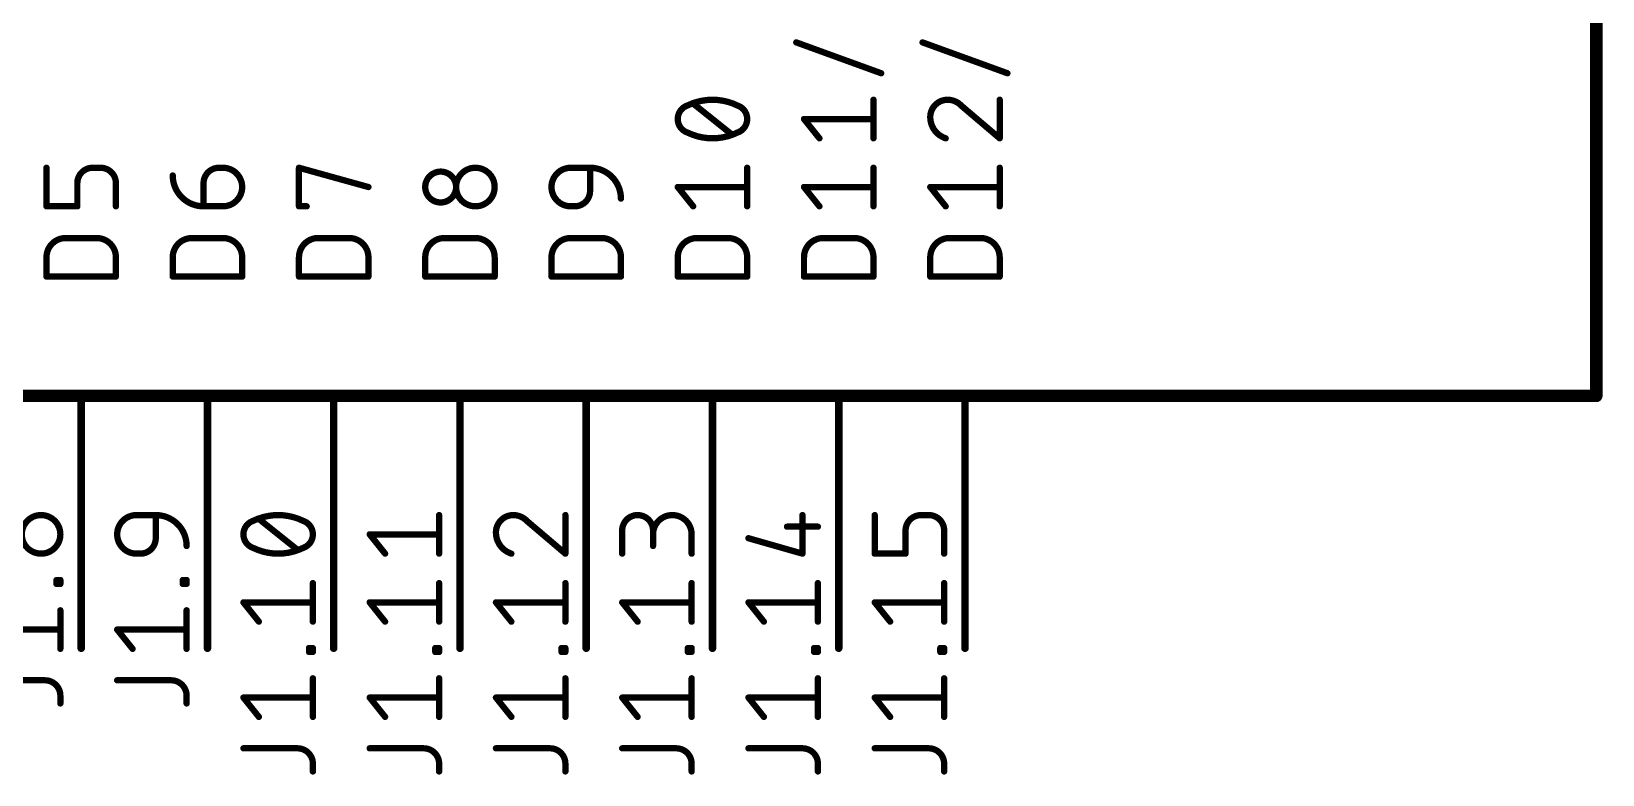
# Model space of a CAD drawing. Extents: x -165 to 95, y -26 to 154.
# Drawn here: x -117.84 to -86.23, y 40.64 to 55.6 of the extents above; entities that cross this region are included whole.
import ezdxf

# ---------------------------------------------------------------- set-up
doc = ezdxf.new("R2010")
doc.units = 0
doc.layers.add('94', color=14, linetype='CONTINUOUS')
doc.layers.add('95', color=250, linetype='CONTINUOUS')

msp = doc.modelspace()

# ---------------------------------------------------------------- linework, layer by layer
at = {"layer": '94'}
for points, const_width in [([(-86.36, 55.88), (-86.36, 48.26)], 0.254), ([(-86.36, 48.26), (-144.78, 48.26)], 0.254), ([(-116.84, 43.18), (-116.84, 48.26)], 0.1524), ([(-114.3, 43.18), (-114.3, 48.26)], 0.1524), ([(-111.76, 43.18), (-111.76, 48.26)], 0.1524), ([(-109.22, 43.18), (-109.22, 48.26)], 0.1524), ([(-106.68, 43.18), (-106.68, 48.26)], 0.1524), ([(-104.14, 43.18), (-104.14, 48.26)], 0.1524), ([(-101.6, 43.18), (-101.6, 48.26)], 0.1524), ([(-99.06, 43.18), (-99.06, 48.26)], 0.1524)]:
    msp.add_lwpolyline(points, dxfattribs=dict(at, const_width=const_width))
for points, const_width in [([(-86.36, 48.1965, 1), (-86.36, 48.3235)], 0.127), ([(-116.8019, 48.26, 1), (-116.8781, 48.26)], 0.0762), ([(-114.2619, 48.26, 1), (-114.3381, 48.26)], 0.0762), ([(-111.7219, 48.26, 1), (-111.7981, 48.26)], 0.0762), ([(-109.1819, 48.26, 1), (-109.2581, 48.26)], 0.0762), ([(-106.6419, 48.26, 1), (-106.7181, 48.26)], 0.0762), ([(-104.1019, 48.26, 1), (-104.1781, 48.26)], 0.0762), ([(-101.5619, 48.26, 1), (-101.6381, 48.26)], 0.0762), ([(-99.0219, 48.26, 1), (-99.0981, 48.26)], 0.0762), ([(-86.4235, 48.26, 1), (-86.2965, 48.26)], 0.127), ([(-116.8781, 43.18, 1), (-116.8019, 43.18)], 0.0762), ([(-114.3381, 43.18, 1), (-114.2619, 43.18)], 0.0762), ([(-111.7981, 43.18, 1), (-111.7219, 43.18)], 0.0762), ([(-109.2581, 43.18, 1), (-109.1819, 43.18)], 0.0762), ([(-106.7181, 43.18, 1), (-106.6419, 43.18)], 0.0762), ([(-104.1781, 43.18, 1), (-104.1019, 43.18)], 0.0762), ([(-101.6381, 43.18, 1), (-101.5619, 43.18)], 0.0762), ([(-99.0981, 43.18, 1), (-99.0219, 43.18)], 0.0762)]:
    msp.add_lwpolyline(points, format="xyb", dxfattribs=dict(at, const_width=const_width))
at = {"layer": '95', "const_width": 0.127}
for points in [[(-100.7463, 54.7532), (-102.4537, 55.3741)], [(-98.2063, 54.7532), (-99.9137, 55.3741)], [(-103.7519, 53.5212), (-104.5281, 54.1421)], [(-100.9015, 53.4436), (-100.9015, 54.2197)], [(-99.1376, 54.1033), (-98.3615, 53.4436)], [(-98.3615, 53.4436), (-98.3615, 54.2197)], [(-101.9881, 53.4436), (-102.2985, 53.8317)], [(-102.2985, 53.8317), (-100.9015, 53.8317)], [(-117.5385, 52.0748), (-117.5385, 52.8509)], [(-116.4519, 52.8509), (-116.6072, 52.8509)], [(-114.0672, 52.8509), (-113.9896, 52.8509)], [(-112.4585, 52.0748), (-112.4585, 52.8509)], [(-112.4585, 52.8509), (-111.0615, 52.4628)], [(-106.9904, 52.8509), (-106.6024, 52.8509)], [(-106.6024, 52.8509), (-106.6024, 52.3852)], [(-103.4415, 52.0748), (-103.4415, 52.8509)], [(-100.9015, 52.0748), (-100.9015, 52.8509)], [(-98.3615, 52.0748), (-98.3615, 52.8509)], [(-116.9176, 52.5404), (-116.9176, 52.0748)], [(-116.1415, 52.0748), (-116.1415, 52.5404)], [(-114.3776, 52.0748), (-114.3776, 52.5404)], [(-104.5281, 52.0748), (-104.8385, 52.4628)], [(-104.8385, 52.4628), (-103.4415, 52.4628)], [(-101.9881, 52.0748), (-102.2985, 52.4628)], [(-102.2985, 52.4628), (-100.9015, 52.4628)], [(-99.4481, 52.0748), (-99.7585, 52.4628)], [(-99.7585, 52.4628), (-98.3615, 52.4628)], [(-116.9176, 52.0748), (-117.5385, 52.0748)], [(-113.9896, 52.0748), (-114.3776, 52.0748)], [(-112.3033, 52.0748), (-112.4585, 52.0748)], [(-106.9128, 52.0748), (-106.9904, 52.0748)], [(-117.1504, 51.4364), (-116.5296, 51.4364)], [(-114.6104, 51.4364), (-113.9896, 51.4364)], [(-112.0704, 51.4364), (-111.4496, 51.4364)], [(-109.5304, 51.4364), (-108.9096, 51.4364)], [(-106.9904, 51.4364), (-106.3696, 51.4364)], [(-104.4504, 51.4364), (-103.8296, 51.4364)], [(-101.9104, 51.4364), (-101.2896, 51.4364)], [(-99.3704, 51.4364), (-98.7496, 51.4364)], [(-117.5385, 50.6603), (-117.5385, 51.0484)], [(-116.1415, 51.0484), (-116.1415, 50.6603)], [(-114.9985, 50.6603), (-114.9985, 51.0484)], [(-113.6015, 51.0484), (-113.6015, 50.6603)], [(-112.4585, 50.6603), (-112.4585, 51.0484)], [(-111.0615, 51.0484), (-111.0615, 50.6603)], [(-109.9185, 50.6603), (-109.9185, 51.0484)], [(-108.5215, 51.0484), (-108.5215, 50.6603)], [(-107.3785, 50.6603), (-107.3785, 51.0484)], [(-105.9815, 51.0484), (-105.9815, 50.6603)], [(-104.8385, 50.6603), (-104.8385, 51.0484)], [(-103.4415, 51.0484), (-103.4415, 50.6603)], [(-102.2985, 50.6603), (-102.2985, 51.0484)], [(-100.9015, 51.0484), (-100.9015, 50.6603)], [(-99.7585, 50.6603), (-99.7585, 51.0484)], [(-98.3615, 51.0484), (-98.3615, 50.6603)], [(-116.1415, 50.6603), (-117.5385, 50.6603)], [(-113.6015, 50.6603), (-114.9985, 50.6603)], [(-111.0615, 50.6603), (-112.4585, 50.6603)], [(-108.5215, 50.6603), (-109.9185, 50.6603)], [(-105.9815, 50.6603), (-107.3785, 50.6603)], [(-103.4415, 50.6603), (-104.8385, 50.6603)], [(-100.9015, 50.6603), (-102.2985, 50.6603)], [(-98.3615, 50.6603), (-99.7585, 50.6603)], [(-115.728, 45.8597), (-115.34, 45.8597)], [(-115.34, 45.8597), (-115.34, 45.394)], [(-112.4895, 45.1612), (-113.2657, 45.7821)], [(-109.6391, 45.0836), (-109.6391, 45.8597)], [(-107.0991, 45.0836), (-107.0991, 45.8597)], [(-102.3295, 45.0836), (-102.3295, 45.8597)], [(-100.8761, 45.0836), (-100.8761, 45.8597)], [(-99.7895, 45.8597), (-99.9448, 45.8597)], [(-110.7257, 45.0836), (-111.0361, 45.4716)], [(-111.0361, 45.4716), (-109.6391, 45.4716)], [(-107.8752, 45.7433), (-107.0991, 45.0836)], [(-105.9561, 45.0836), (-105.9561, 45.5493)], [(-105.3352, 45.5493), (-105.3352, 45.2388)], [(-104.5591, 45.0836), (-104.5591, 45.4716)], [(-102.64, 45.6269), (-102.0191, 45.6269)], [(-100.2552, 45.5493), (-100.2552, 45.0836)], [(-99.4791, 45.0836), (-99.4791, 45.5493)], [(-103.4161, 45.394), (-102.3295, 45.0836)], [(-115.6504, 45.0836), (-115.728, 45.0836)], [(-100.2552, 45.0836), (-100.8761, 45.0836)], [(-117.3367, 44.4746), (-117.3367, 44.5523)], [(-117.3367, 44.5523), (-117.2591, 44.5523)], [(-117.2591, 44.5523), (-117.2591, 44.4746)], [(-114.7967, 44.4746), (-114.7967, 44.5523)], [(-114.7967, 44.5523), (-114.7191, 44.5523)], [(-114.7191, 44.5523), (-114.7191, 44.4746)], [(-117.2591, 44.4746), (-117.3367, 44.4746)], [(-114.7191, 44.4746), (-114.7967, 44.4746)], [(-112.1791, 43.7147), (-112.1791, 44.4908)], [(-109.6391, 43.7147), (-109.6391, 44.4908)], [(-107.0991, 43.7147), (-107.0991, 44.4908)], [(-104.5591, 43.7147), (-104.5591, 44.4908)], [(-102.0191, 43.7147), (-102.0191, 44.4908)], [(-99.4791, 43.7147), (-99.4791, 44.4908)], [(-117.2591, 43.1672), (-117.2591, 43.9433)], [(-114.7191, 43.1672), (-114.7191, 43.9433)], [(-113.2657, 43.7147), (-113.5761, 44.1028)], [(-113.5761, 44.1028), (-112.1791, 44.1028)], [(-110.7257, 43.7147), (-111.0361, 44.1028)], [(-111.0361, 44.1028), (-109.6391, 44.1028)], [(-108.1857, 43.7147), (-108.4961, 44.1028)], [(-108.4961, 44.1028), (-107.0991, 44.1028)], [(-105.6457, 43.7147), (-105.9561, 44.1028)], [(-105.9561, 44.1028), (-104.5591, 44.1028)], [(-103.1057, 43.7147), (-103.4161, 44.1028)], [(-103.4161, 44.1028), (-102.0191, 44.1028)], [(-100.5657, 43.7147), (-100.8761, 44.1028)], [(-100.8761, 44.1028), (-99.4791, 44.1028)], [(-118.6561, 43.5553), (-117.2591, 43.5553)], [(-115.8057, 43.1672), (-116.1161, 43.5553)], [(-116.1161, 43.5553), (-114.7191, 43.5553)], [(-112.2567, 43.1058), (-112.2567, 43.1834)], [(-112.2567, 43.1834), (-112.1791, 43.1834)], [(-112.1791, 43.1058), (-112.2567, 43.1058)], [(-112.1791, 43.1834), (-112.1791, 43.1058)], [(-109.7167, 43.1058), (-109.7167, 43.1834)], [(-109.7167, 43.1834), (-109.6391, 43.1834)], [(-109.6391, 43.1058), (-109.7167, 43.1058)], [(-109.6391, 43.1834), (-109.6391, 43.1058)], [(-107.1767, 43.1058), (-107.1767, 43.1834)], [(-107.1767, 43.1834), (-107.0991, 43.1834)], [(-107.0991, 43.1058), (-107.1767, 43.1058)], [(-107.0991, 43.1834), (-107.0991, 43.1058)], [(-104.6367, 43.1058), (-104.6367, 43.1834)], [(-104.6367, 43.1834), (-104.5591, 43.1834)], [(-104.5591, 43.1058), (-104.6367, 43.1058)], [(-104.5591, 43.1834), (-104.5591, 43.1058)], [(-102.0967, 43.1058), (-102.0967, 43.1834)], [(-102.0967, 43.1834), (-102.0191, 43.1834)], [(-102.0191, 43.1058), (-102.0967, 43.1058)], [(-102.0191, 43.1834), (-102.0191, 43.1058)], [(-99.5567, 43.1058), (-99.5567, 43.1834)], [(-99.5567, 43.1834), (-99.4791, 43.1834)], [(-99.4791, 43.1058), (-99.5567, 43.1058)], [(-99.4791, 43.1834), (-99.4791, 43.1058)], [(-118.6561, 42.5344), (-117.5695, 42.5344)], [(-116.1161, 42.5344), (-115.0295, 42.5344)], [(-112.1791, 41.7983), (-112.1791, 42.5745)], [(-109.6391, 41.7983), (-109.6391, 42.5745)], [(-107.0991, 41.7983), (-107.0991, 42.5745)], [(-104.5591, 41.7983), (-104.5591, 42.5745)], [(-102.0191, 41.7983), (-102.0191, 42.5745)], [(-99.4791, 41.7983), (-99.4791, 42.5745)], [(-117.2591, 42.224), (-117.2591, 42.0688)], [(-114.7191, 42.224), (-114.7191, 42.0688)], [(-113.2657, 41.7983), (-113.5761, 42.1864)], [(-113.5761, 42.1864), (-112.1791, 42.1864)], [(-110.7257, 41.7983), (-111.0361, 42.1864)], [(-111.0361, 42.1864), (-109.6391, 42.1864)], [(-108.1857, 41.7983), (-108.4961, 42.1864)], [(-108.4961, 42.1864), (-107.0991, 42.1864)], [(-105.6457, 41.7983), (-105.9561, 42.1864)], [(-105.9561, 42.1864), (-104.5591, 42.1864)], [(-103.1057, 41.7983), (-103.4161, 42.1864)], [(-103.4161, 42.1864), (-102.0191, 42.1864)], [(-100.5657, 41.7983), (-100.8761, 42.1864)], [(-100.8761, 42.1864), (-99.4791, 42.1864)], [(-113.5761, 41.1656), (-112.4895, 41.1656)], [(-111.0361, 41.1656), (-109.9495, 41.1656)], [(-108.4961, 41.1656), (-107.4095, 41.1656)], [(-105.9561, 41.1656), (-104.8695, 41.1656)], [(-103.4161, 41.1656), (-102.3295, 41.1656)], [(-100.8761, 41.1656), (-99.7895, 41.1656)], [(-112.1791, 40.8551), (-112.1791, 40.6999)], [(-109.6391, 40.8551), (-109.6391, 40.6999)], [(-107.0991, 40.8551), (-107.0991, 40.6999)], [(-104.5591, 40.8551), (-104.5591, 40.6999)], [(-102.0191, 40.8551), (-102.0191, 40.6999)], [(-99.4791, 40.8551), (-99.4791, 40.6999)]]:
    msp.add_lwpolyline(points, dxfattribs=at)
at = {"layer": '95'}
for points, const_width in [([(-102.4429, 55.4039, 1), (-102.4646, 55.3443)], 0.0635), ([(-99.9029, 55.4039, 1), (-99.9246, 55.3443)], 0.0635), ([(-100.7571, 54.7234, 1), (-100.7354, 54.7831)], 0.0635), ([(-98.2171, 54.7234, 1), (-98.1954, 54.7831)], 0.0635), ([(-104.6445, 54.1033, 0.3205), (-104.8385, 53.8317)], 0.127), ([(-104.14, 54.2197, 0.1139), (-104.6445, 54.1033)], 0.127), ([(-104.6584, 54.1319, 1), (-104.6306, 54.0748)], 0.0635), ([(-104.6342, 54.0733, 1), (-104.6548, 54.1334)], 0.0635), ([(-104.5082, 54.1669, 1), (-104.5479, 54.1173)], 0.0635), ([(-104.14, 54.2515, 1), (-104.14, 54.188)], 0.0635), ([(-103.6355, 54.1033, 0.1139), (-104.14, 54.2197)], 0.127), ([(-104.14, 54.188, 1), (-104.14, 54.2515)], 0.0635), ([(-103.6252, 54.1334, 1), (-103.6458, 54.0733)], 0.0635), ([(-103.4415, 53.8317, 0.3205), (-103.6355, 54.1033)], 0.127), ([(-103.6494, 54.0748, 1), (-103.6216, 54.1319)], 0.0635), ([(-100.8697, 54.2197, 1), (-100.9333, 54.2197)], 0.0635), ([(-99.4093, 54.2197, 0.4142), (-99.7585, 53.8705)], 0.127), ([(-99.4092, 54.2515, 1), (-99.4093, 54.188)], 0.0635), ([(-99.1376, 54.1033, 0.2053), (-99.4093, 54.2197)], 0.127), ([(-99.4093, 54.188, 1), (-99.4093, 54.2515)], 0.0635), ([(-99.117, 54.1275, 1), (-99.1582, 54.0791)], 0.0635), ([(-99.1606, 54.0814, 1), (-99.1146, 54.1252)], 0.0635), ([(-98.3298, 54.2197, 1), (-98.3933, 54.2197)], 0.0635), ([(-104.8385, 53.8317, 0.3205), (-104.6445, 53.5601)], 0.127), ([(-104.8068, 53.8317, 1), (-104.8702, 53.8317)], 0.0635), ([(-104.8702, 53.8317, 1), (-104.8068, 53.8317)], 0.0635), ([(-103.6355, 53.5601, 0.3205), (-103.4415, 53.8317)], 0.127), ([(-103.4098, 53.8317, 1), (-103.4732, 53.8317)], 0.0635), ([(-103.4732, 53.8317, 1), (-103.4098, 53.8317)], 0.0635), ([(-102.2737, 53.8515, 1), (-102.3233, 53.8119)], 0.0635), ([(-102.2985, 53.8634, 1), (-102.2985, 53.7999)], 0.0635), ([(-100.9015, 53.7999, 1), (-100.9015, 53.8634)], 0.0635), ([(-99.7903, 53.8705, 1), (-99.7267, 53.8705)], 0.0635), ([(-99.7585, 53.8705, 0.3252), (-99.4481, 53.4436)], 0.127), ([(-99.7268, 53.8705, 1), (-99.7902, 53.8705)], 0.0635), ([(-104.6445, 53.5601, 0.1139), (-104.14, 53.4436)], 0.127), ([(-104.6306, 53.5886, 1), (-104.6584, 53.5315)], 0.0635), ([(-104.6548, 53.53, 1), (-104.6342, 53.5901)], 0.0635), ([(-104.14, 53.4436, 0.1139), (-103.6355, 53.5601)], 0.127), ([(-104.14, 53.4754, 1), (-104.14, 53.4119)], 0.0635), ([(-104.14, 53.4119, 1), (-104.14, 53.4754)], 0.0635), ([(-103.7718, 53.4965, 1), (-103.7321, 53.546)], 0.0635), ([(-103.6458, 53.5901, 1), (-103.6252, 53.53)], 0.0635), ([(-103.6216, 53.5315, 1), (-103.6494, 53.5886)], 0.0635), ([(-102.0128, 53.4238, 1), (-101.9633, 53.4635)], 0.0635), ([(-100.9333, 53.4436, 1), (-100.8697, 53.4436)], 0.0635), ([(-99.4578, 53.4134, 1), (-99.4383, 53.4738)], 0.0635), ([(-98.3933, 53.4436, 1), (-98.3298, 53.4436)], 0.0635), ([(-98.3821, 53.4194, 1), (-98.3409, 53.4678)], 0.0635), ([(-117.5067, 52.8509, 1), (-117.5703, 52.8509)], 0.0635), ([(-116.6072, 52.8509, 0.4142), (-116.9176, 52.5404)], 0.127), ([(-116.6072, 52.8826, 1), (-116.6072, 52.8191)], 0.0635), ([(-116.6072, 52.8191, 1), (-116.6072, 52.8826)], 0.0635), ([(-116.1415, 52.5404, 0.4142), (-116.4519, 52.8509)], 0.127), ([(-116.4519, 52.8826, 1), (-116.4519, 52.8191)], 0.0635), ([(-116.4519, 52.8191, 1), (-116.4519, 52.8826)], 0.0635), ([(-114.0672, 52.8509, 0.4142), (-114.3776, 52.5404)], 0.127), ([(-114.0672, 52.8826, 1), (-114.0672, 52.8191)], 0.0635), ([(-114.0672, 52.8191, 1), (-114.0672, 52.8826)], 0.0635), ([(-113.9896, 52.0748, 1), (-113.9896, 52.8509)], 0.127), ([(-113.9896, 52.8826, 1), (-113.9896, 52.8191)], 0.0635), ([(-113.9896, 52.8191, 1), (-113.9896, 52.8826)], 0.0635), ([(-112.4267, 52.8509, 1), (-112.4903, 52.8509)], 0.0635), ([(-112.45, 52.8815, 1), (-112.467, 52.8203)], 0.0635), ([(-109.6081, 52.7733, 1), (-109.6081, 52.1524)], 0.127), ([(-109.6081, 52.1524, 1), (-109.6081, 52.7733)], 0.127), ([(-109.6081, 52.805, 1), (-109.6081, 52.7415)], 0.0635), ([(-109.6081, 52.7415, 1), (-109.6081, 52.805)], 0.0635), ([(-108.9096, 52.8509, 1), (-108.9096, 52.0748)], 0.127), ([(-108.9096, 52.0748, 1), (-108.9096, 52.8509)], 0.127), ([(-108.9096, 52.8826, 1), (-108.9096, 52.8191)], 0.0635), ([(-108.9096, 52.8191, 1), (-108.9096, 52.8826)], 0.0635), ([(-106.9904, 52.8509, 1), (-106.9904, 52.0748)], 0.127), ([(-106.9904, 52.8826, 1), (-106.9904, 52.8191)], 0.0635), ([(-106.9904, 52.8191, 1), (-106.9904, 52.8826)], 0.0635), ([(-106.5706, 52.8509, 1), (-106.6341, 52.8509)], 0.0635), ([(-105.9815, 52.23, 0.4142), (-106.6024, 52.8509)], 0.127), ([(-106.6024, 52.8826, 1), (-106.6024, 52.8191)], 0.0635), ([(-106.6024, 52.8191, 1), (-106.6024, 52.8826)], 0.0635), ([(-103.4098, 52.8509, 1), (-103.4733, 52.8509)], 0.0635), ([(-100.8697, 52.8509, 1), (-100.9333, 52.8509)], 0.0635), ([(-98.3298, 52.8509, 1), (-98.3933, 52.8509)], 0.0635), ([(-116.8859, 52.5404, 1), (-116.9494, 52.5404)], 0.0635), ([(-116.9494, 52.5404, 1), (-116.8859, 52.5404)], 0.0635), ([(-116.1098, 52.5404, 1), (-116.1733, 52.5404)], 0.0635), ([(-116.1733, 52.5404, 1), (-116.1098, 52.5404)], 0.0635), ([(-114.9985, 52.6957, 0.4142), (-114.3776, 52.0748)], 0.127), ([(-114.9667, 52.6957, 1), (-115.0302, 52.6957)], 0.0635), ([(-114.3459, 52.5404, 1), (-114.4094, 52.5404)], 0.0635), ([(-114.4094, 52.5404, 1), (-114.3459, 52.5404)], 0.0635), ([(-111.07, 52.4322, 1), (-111.053, 52.4934)], 0.0635), ([(-104.8137, 52.4827, 1), (-104.8633, 52.443)], 0.0635), ([(-104.8385, 52.4946, 1), (-104.8385, 52.4311)], 0.0635), ([(-103.4415, 52.4311, 1), (-103.4415, 52.4946)], 0.0635), ([(-102.2737, 52.4827, 1), (-102.3233, 52.443)], 0.0635), ([(-102.2985, 52.4946, 1), (-102.2985, 52.4311)], 0.0635), ([(-100.9015, 52.4311, 1), (-100.9015, 52.4946)], 0.0635), ([(-99.7337, 52.4827, 1), (-99.7833, 52.443)], 0.0635), ([(-99.7585, 52.4946, 1), (-99.7585, 52.4311)], 0.0635), ([(-98.3615, 52.4311, 1), (-98.3615, 52.4946)], 0.0635), ([(-109.6081, 52.1841, 1), (-109.6081, 52.1206)], 0.0635), ([(-109.6081, 52.1206, 1), (-109.6081, 52.1841)], 0.0635), ([(-106.9128, 52.0748, 0.4142), (-106.6024, 52.3852)], 0.127), ([(-106.5706, 52.3852, 1), (-106.6341, 52.3852)], 0.0635), ([(-106.6341, 52.3852, 1), (-106.5706, 52.3852)], 0.0635), ([(-106.0133, 52.23, 1), (-105.9498, 52.23)], 0.0635), ([(-117.5703, 52.0748, 1), (-117.5067, 52.0748)], 0.0635), ([(-117.5385, 52.1065, 1), (-117.5385, 52.043)], 0.0635), ([(-116.9494, 52.0748, 1), (-116.8859, 52.0748)], 0.0635), ([(-116.9176, 52.043, 1), (-116.9176, 52.1065)], 0.0635), ([(-116.1733, 52.0748, 1), (-116.1098, 52.0748)], 0.0635), ([(-114.4094, 52.0748, 1), (-114.3459, 52.0748)], 0.0635), ([(-114.3776, 52.1065, 1), (-114.3776, 52.043)], 0.0635), ([(-114.3776, 52.043, 1), (-114.3776, 52.1065)], 0.0635), ([(-113.9896, 52.1065, 1), (-113.9896, 52.043)], 0.0635), ([(-113.9896, 52.043, 1), (-113.9896, 52.1065)], 0.0635), ([(-112.4903, 52.0748, 1), (-112.4267, 52.0748)], 0.0635), ([(-112.4585, 52.1065, 1), (-112.4585, 52.043)], 0.0635), ([(-112.3033, 52.043, 1), (-112.3033, 52.1065)], 0.0635), ([(-108.9096, 52.1065, 1), (-108.9096, 52.043)], 0.0635), ([(-108.9096, 52.043, 1), (-108.9096, 52.1065)], 0.0635), ([(-106.9904, 52.1065, 1), (-106.9904, 52.043)], 0.0635), ([(-106.9904, 52.043, 1), (-106.9904, 52.1065)], 0.0635), ([(-106.9128, 52.1065, 1), (-106.9128, 52.043)], 0.0635), ([(-106.9128, 52.043, 1), (-106.9128, 52.1065)], 0.0635), ([(-104.5528, 52.0549, 1), (-104.5033, 52.0946)], 0.0635), ([(-103.4733, 52.0748, 1), (-103.4098, 52.0748)], 0.0635), ([(-102.0128, 52.0549, 1), (-101.9633, 52.0946)], 0.0635), ([(-100.9333, 52.0748, 1), (-100.8697, 52.0748)], 0.0635), ([(-99.4728, 52.0549, 1), (-99.4233, 52.0946)], 0.0635), ([(-98.3933, 52.0748, 1), (-98.3298, 52.0748)], 0.0635), ([(-117.1504, 51.4364, 0.4142), (-117.5385, 51.0484)], 0.127), ([(-117.1504, 51.4682, 1), (-117.1504, 51.4047)], 0.0635), ([(-117.1504, 51.4047, 1), (-117.1504, 51.4682)], 0.0635), ([(-116.5296, 51.4682, 1), (-116.5296, 51.4047)], 0.0635), ([(-116.1415, 51.0484, 0.4142), (-116.5296, 51.4364)], 0.127), ([(-116.5296, 51.4047, 1), (-116.5296, 51.4682)], 0.0635), ([(-114.6104, 51.4364, 0.4142), (-114.9985, 51.0484)], 0.127), ([(-114.6104, 51.4682, 1), (-114.6104, 51.4047)], 0.0635), ([(-114.6104, 51.4047, 1), (-114.6104, 51.4682)], 0.0635), ([(-113.9896, 51.4682, 1), (-113.9896, 51.4047)], 0.0635), ([(-113.6015, 51.0484, 0.4142), (-113.9896, 51.4364)], 0.127), ([(-113.9896, 51.4047, 1), (-113.9896, 51.4682)], 0.0635), ([(-112.0704, 51.4364, 0.4142), (-112.4585, 51.0484)], 0.127), ([(-112.0704, 51.4682, 1), (-112.0704, 51.4047)], 0.0635), ([(-112.0704, 51.4047, 1), (-112.0704, 51.4682)], 0.0635), ([(-111.4496, 51.4682, 1), (-111.4496, 51.4047)], 0.0635), ([(-111.0615, 51.0484, 0.4142), (-111.4496, 51.4364)], 0.127), ([(-111.4496, 51.4047, 1), (-111.4496, 51.4682)], 0.0635), ([(-109.5304, 51.4364, 0.4142), (-109.9185, 51.0484)], 0.127), ([(-109.5304, 51.4682, 1), (-109.5304, 51.4047)], 0.0635), ([(-109.5304, 51.4047, 1), (-109.5304, 51.4682)], 0.0635), ([(-108.9096, 51.4682, 1), (-108.9096, 51.4047)], 0.0635), ([(-108.5215, 51.0484, 0.4142), (-108.9096, 51.4364)], 0.127), ([(-108.9096, 51.4047, 1), (-108.9096, 51.4682)], 0.0635), ([(-106.9904, 51.4364, 0.4142), (-107.3785, 51.0484)], 0.127), ([(-106.9904, 51.4682, 1), (-106.9904, 51.4047)], 0.0635), ([(-106.9904, 51.4047, 1), (-106.9904, 51.4682)], 0.0635), ([(-106.3696, 51.4682, 1), (-106.3696, 51.4047)], 0.0635), ([(-105.9815, 51.0484, 0.4142), (-106.3696, 51.4364)], 0.127), ([(-106.3696, 51.4047, 1), (-106.3696, 51.4682)], 0.0635), ([(-104.4504, 51.4364, 0.4142), (-104.8385, 51.0484)], 0.127), ([(-104.4504, 51.4682, 1), (-104.4504, 51.4047)], 0.0635), ([(-104.4504, 51.4047, 1), (-104.4504, 51.4682)], 0.0635), ([(-103.8296, 51.4682, 1), (-103.8296, 51.4047)], 0.0635), ([(-103.4415, 51.0484, 0.4142), (-103.8296, 51.4364)], 0.127), ([(-103.8296, 51.4047, 1), (-103.8296, 51.4682)], 0.0635), ([(-101.9104, 51.4364, 0.4142), (-102.2985, 51.0484)], 0.127), ([(-101.9104, 51.4682, 1), (-101.9104, 51.4047)], 0.0635), ([(-101.9104, 51.4047, 1), (-101.9104, 51.4682)], 0.0635), ([(-101.2896, 51.4682, 1), (-101.2896, 51.4047)], 0.0635), ([(-100.9015, 51.0484, 0.4142), (-101.2896, 51.4364)], 0.127), ([(-101.2896, 51.4047, 1), (-101.2896, 51.4682)], 0.0635), ([(-99.3704, 51.4364, 0.4142), (-99.7585, 51.0484)], 0.127), ([(-99.3704, 51.4682, 1), (-99.3704, 51.4047)], 0.0635), ([(-99.3704, 51.4047, 1), (-99.3704, 51.4682)], 0.0635), ([(-98.7496, 51.4682, 1), (-98.7496, 51.4047)], 0.0635), ([(-98.3615, 51.0484, 0.4142), (-98.7496, 51.4364)], 0.127), ([(-98.7496, 51.4047, 1), (-98.7496, 51.4682)], 0.0635), ([(-117.5067, 51.0484, 1), (-117.5703, 51.0484)], 0.0635), ([(-117.5703, 51.0484, 1), (-117.5067, 51.0484)], 0.0635), ([(-116.1098, 51.0484, 1), (-116.1733, 51.0484)], 0.0635), ([(-116.1732, 51.0484, 1), (-116.1097, 51.0484)], 0.0635), ([(-114.9668, 51.0484, 1), (-115.0303, 51.0484)], 0.0635), ([(-115.0303, 51.0484, 1), (-114.9668, 51.0484)], 0.0635), ([(-113.5697, 51.0484, 1), (-113.6333, 51.0484)], 0.0635), ([(-113.6332, 51.0484, 1), (-113.5697, 51.0484)], 0.0635), ([(-112.4267, 51.0484, 1), (-112.4903, 51.0484)], 0.0635), ([(-112.4903, 51.0484, 1), (-112.4267, 51.0484)], 0.0635), ([(-111.0298, 51.0484, 1), (-111.0933, 51.0484)], 0.0635), ([(-111.0932, 51.0484, 1), (-111.0297, 51.0484)], 0.0635), ([(-109.8868, 51.0484, 1), (-109.9503, 51.0484)], 0.0635), ([(-109.9503, 51.0484, 1), (-109.8868, 51.0484)], 0.0635), ([(-108.4898, 51.0484, 1), (-108.5533, 51.0484)], 0.0635), ([(-108.5532, 51.0484, 1), (-108.4897, 51.0484)], 0.0635), ([(-107.3468, 51.0484, 1), (-107.4103, 51.0484)], 0.0635), ([(-107.4103, 51.0484, 1), (-107.3468, 51.0484)], 0.0635), ([(-105.9498, 51.0484, 1), (-106.0133, 51.0484)], 0.0635), ([(-106.0132, 51.0484, 1), (-105.9497, 51.0484)], 0.0635), ([(-104.8068, 51.0484, 1), (-104.8703, 51.0484)], 0.0635), ([(-104.8703, 51.0484, 1), (-104.8068, 51.0484)], 0.0635), ([(-103.4098, 51.0484, 1), (-103.4733, 51.0484)], 0.0635), ([(-103.4732, 51.0484, 1), (-103.4097, 51.0484)], 0.0635), ([(-102.2668, 51.0484, 1), (-102.3303, 51.0484)], 0.0635), ([(-102.3303, 51.0484, 1), (-102.2668, 51.0484)], 0.0635), ([(-100.8697, 51.0484, 1), (-100.9333, 51.0484)], 0.0635), ([(-100.9332, 51.0484, 1), (-100.8697, 51.0484)], 0.0635), ([(-99.7267, 51.0484, 1), (-99.7903, 51.0484)], 0.0635), ([(-99.7903, 51.0484, 1), (-99.7267, 51.0484)], 0.0635), ([(-98.3298, 51.0484, 1), (-98.3933, 51.0484)], 0.0635), ([(-98.3932, 51.0484, 1), (-98.3297, 51.0484)], 0.0635), ([(-117.5385, 50.6921, 1), (-117.5385, 50.6285)], 0.0635), ([(-117.5703, 50.6603, 1), (-117.5067, 50.6603)], 0.0635), ([(-116.1733, 50.6603, 1), (-116.1098, 50.6603)], 0.0635), ([(-116.1415, 50.6285, 1), (-116.1415, 50.6921)], 0.0635), ([(-114.9985, 50.6921, 1), (-114.9985, 50.6285)], 0.0635), ([(-115.0303, 50.6603, 1), (-114.9668, 50.6603)], 0.0635), ([(-113.6333, 50.6603, 1), (-113.5697, 50.6603)], 0.0635), ([(-113.6015, 50.6285, 1), (-113.6015, 50.6921)], 0.0635), ([(-112.4585, 50.6921, 1), (-112.4585, 50.6285)], 0.0635), ([(-112.4903, 50.6603, 1), (-112.4267, 50.6603)], 0.0635), ([(-111.0933, 50.6603, 1), (-111.0298, 50.6603)], 0.0635), ([(-111.0615, 50.6285, 1), (-111.0615, 50.6921)], 0.0635), ([(-109.9185, 50.6921, 1), (-109.9185, 50.6285)], 0.0635), ([(-109.9503, 50.6603, 1), (-109.8868, 50.6603)], 0.0635), ([(-108.5533, 50.6603, 1), (-108.4898, 50.6603)], 0.0635), ([(-108.5215, 50.6285, 1), (-108.5215, 50.6921)], 0.0635), ([(-107.3785, 50.6921, 1), (-107.3785, 50.6285)], 0.0635), ([(-107.4103, 50.6603, 1), (-107.3468, 50.6603)], 0.0635), ([(-106.0133, 50.6603, 1), (-105.9498, 50.6603)], 0.0635), ([(-105.9815, 50.6285, 1), (-105.9815, 50.6921)], 0.0635), ([(-104.8385, 50.6921, 1), (-104.8385, 50.6285)], 0.0635), ([(-104.8703, 50.6603, 1), (-104.8068, 50.6603)], 0.0635), ([(-103.4733, 50.6603, 1), (-103.4098, 50.6603)], 0.0635), ([(-103.4415, 50.6285, 1), (-103.4415, 50.6921)], 0.0635), ([(-102.2985, 50.6921, 1), (-102.2985, 50.6285)], 0.0635), ([(-102.3303, 50.6603, 1), (-102.2668, 50.6603)], 0.0635), ([(-100.9333, 50.6603, 1), (-100.8697, 50.6603)], 0.0635), ([(-100.9015, 50.6285, 1), (-100.9015, 50.6921)], 0.0635), ([(-99.7585, 50.6921, 1), (-99.7585, 50.6285)], 0.0635), ([(-99.7903, 50.6603, 1), (-99.7267, 50.6603)], 0.0635), ([(-98.3933, 50.6603, 1), (-98.3298, 50.6603)], 0.0635), ([(-98.3615, 50.6285, 1), (-98.3615, 50.6921)], 0.0635), ([(-117.6472, 45.8597, 1), (-117.6472, 45.0836)], 0.127), ([(-117.6472, 45.8915, 1), (-117.6472, 45.828)], 0.0635), ([(-117.6472, 45.0836, 1), (-117.6472, 45.8597)], 0.127), ([(-117.6472, 45.8279, 1), (-117.6472, 45.8914)], 0.0635), ([(-115.728, 45.8597, 1), (-115.728, 45.0836)], 0.127), ([(-115.728, 45.8915, 1), (-115.728, 45.828)], 0.0635), ([(-115.728, 45.8279, 1), (-115.728, 45.8914)], 0.0635), ([(-115.34, 45.8915, 1), (-115.34, 45.828)], 0.0635), ([(-115.3082, 45.8597, 1), (-115.3717, 45.8597)], 0.0635), ([(-114.7191, 45.2388, 0.4142), (-115.34, 45.8597)], 0.127), ([(-115.34, 45.828, 1), (-115.34, 45.8915)], 0.0635), ([(-112.8776, 45.8597, 0.1139), (-113.3821, 45.7433)], 0.127), ([(-113.2458, 45.8069, 1), (-113.2855, 45.7573)], 0.0635), ([(-112.8776, 45.8915, 1), (-112.8776, 45.828)], 0.0635), ([(-112.3731, 45.7433, 0.1139), (-112.8776, 45.8597)], 0.127), ([(-112.8776, 45.828, 1), (-112.8776, 45.8914)], 0.0635), ([(-109.6073, 45.8597, 1), (-109.6709, 45.8597)], 0.0635), ([(-108.1469, 45.8597, 0.4142), (-108.4961, 45.5104)], 0.127), ([(-107.8752, 45.7433, 0.2053), (-108.1469, 45.8597)], 0.127), ([(-108.1468, 45.8914, 1), (-108.1469, 45.828)], 0.0635), ([(-108.1469, 45.828, 1), (-108.1469, 45.8915)], 0.0635), ([(-107.0674, 45.8597, 1), (-107.1309, 45.8597)], 0.0635), ([(-105.3352, 45.5493, 1), (-105.9561, 45.5493)], 0.127), ([(-104.5591, 45.4716, 1), (-105.3352, 45.4716)], 0.127), ([(-102.2978, 45.8597, 1), (-102.3613, 45.8597)], 0.0635), ([(-100.8444, 45.8597, 1), (-100.9079, 45.8597)], 0.0635), ([(-99.9448, 45.8597, 0.4142), (-100.2552, 45.5493)], 0.127), ([(-99.9448, 45.8915, 1), (-99.9448, 45.828)], 0.0635), ([(-99.9448, 45.828, 1), (-99.9448, 45.8915)], 0.0635), ([(-99.7895, 45.8915, 1), (-99.7895, 45.828)], 0.0635), ([(-99.4791, 45.5493, 0.4142), (-99.7895, 45.8597)], 0.127), ([(-99.7895, 45.828, 1), (-99.7895, 45.8915)], 0.0635), ([(-113.3821, 45.7433, 0.3205), (-113.5761, 45.4716)], 0.127), ([(-113.5761, 45.4716, 0.3205), (-113.3821, 45.2)], 0.127), ([(-113.5444, 45.4716, 1), (-113.6078, 45.4716)], 0.0635), ([(-113.396, 45.7718, 1), (-113.3682, 45.7147)], 0.0635), ([(-113.3718, 45.7133, 1), (-113.3924, 45.7733)], 0.0635), ([(-112.1791, 45.4716, 0.3205), (-112.3731, 45.7433)], 0.127), ([(-112.3628, 45.7733, 1), (-112.3834, 45.7133)], 0.0635), ([(-112.3731, 45.2, 0.3205), (-112.1791, 45.4716)], 0.127), ([(-112.387, 45.7147, 1), (-112.3592, 45.7718)], 0.0635), ([(-112.1474, 45.4716, 1), (-112.2108, 45.4716)], 0.0635), ([(-111.0113, 45.4915, 1), (-111.0609, 45.4518)], 0.0635), ([(-111.0361, 45.5034, 1), (-111.0361, 45.4399)], 0.0635), ([(-109.6391, 45.4399, 1), (-109.6391, 45.5034)], 0.0635), ([(-108.5279, 45.5104, 1), (-108.4643, 45.5104)], 0.0635), ([(-108.4961, 45.5104, 0.3252), (-108.1857, 45.0836)], 0.127), ([(-108.4644, 45.5105, 1), (-108.5278, 45.5104)], 0.0635), ([(-107.8546, 45.7675, 1), (-107.8958, 45.7191)], 0.0635), ([(-107.8982, 45.7214, 1), (-107.8522, 45.7652)], 0.0635), ([(-105.9244, 45.5493, 1), (-105.9879, 45.5493)], 0.0635), ([(-105.9879, 45.5493, 1), (-105.9244, 45.5493)], 0.0635), ([(-105.3035, 45.5493, 1), (-105.367, 45.5493)], 0.0635), ([(-105.367, 45.5493, 1), (-105.3035, 45.5493)], 0.0635), ([(-104.5273, 45.4716, 1), (-104.5909, 45.4716)], 0.0635), ([(-102.64, 45.6586, 1), (-102.64, 45.5951)], 0.0635), ([(-102.0191, 45.5951, 1), (-102.0191, 45.6586)], 0.0635), ([(-100.2235, 45.5493, 1), (-100.287, 45.5493)], 0.0635), ([(-100.287, 45.5493, 1), (-100.2235, 45.5493)], 0.0635), ([(-99.4474, 45.5493, 1), (-99.5109, 45.5493)], 0.0635), ([(-99.5109, 45.5493, 1), (-99.4474, 45.5493)], 0.0635), ([(-115.6504, 45.0836, 0.4142), (-115.34, 45.394)], 0.127), ([(-115.3082, 45.394, 1), (-115.3717, 45.394)], 0.0635), ([(-115.3717, 45.394, 1), (-115.3082, 45.394)], 0.0635), ([(-114.7509, 45.2388, 1), (-114.6874, 45.2388)], 0.0635), ([(-113.6078, 45.4716, 1), (-113.5444, 45.4716)], 0.0635), ([(-113.3821, 45.2, 0.1139), (-112.8776, 45.0836)], 0.127), ([(-113.3682, 45.2285, 1), (-113.396, 45.1715)], 0.0635), ([(-113.3924, 45.17, 1), (-113.3718, 45.23)], 0.0635), ([(-112.8776, 45.0836, 0.1139), (-112.3731, 45.2)], 0.127), ([(-112.5094, 45.1364, 1), (-112.4697, 45.186)], 0.0635), ([(-112.3834, 45.23, 1), (-112.3628, 45.17)], 0.0635), ([(-112.3592, 45.1715, 1), (-112.387, 45.2285)], 0.0635), ([(-112.2108, 45.4716, 1), (-112.1474, 45.4716)], 0.0635), ([(-105.367, 45.4716, 1), (-105.3035, 45.4716)], 0.0635), ([(-105.367, 45.2388, 1), (-105.3035, 45.2388)], 0.0635), ([(-104.5909, 45.4716, 1), (-104.5273, 45.4716)], 0.0635), ([(-103.4074, 45.4246, 1), (-103.4248, 45.3635)], 0.0635), ([(-117.6472, 45.1153, 1), (-117.6472, 45.0518)], 0.0635), ([(-117.6472, 45.0518, 1), (-117.6472, 45.1153)], 0.0635), ([(-115.728, 45.1153, 1), (-115.728, 45.0518)], 0.0635), ([(-115.728, 45.0518, 1), (-115.728, 45.1153)], 0.0635), ([(-115.6504, 45.1153, 1), (-115.6504, 45.0518)], 0.0635), ([(-115.6504, 45.0518, 1), (-115.6504, 45.1153)], 0.0635), ([(-112.8776, 45.1153, 1), (-112.8776, 45.0518)], 0.0635), ([(-112.8776, 45.0518, 1), (-112.8776, 45.1153)], 0.0635), ([(-110.7504, 45.0638, 1), (-110.7009, 45.1034)], 0.0635), ([(-109.6709, 45.0836, 1), (-109.6073, 45.0836)], 0.0635), ([(-108.1954, 45.0534, 1), (-108.1759, 45.1138)], 0.0635), ([(-107.1309, 45.0836, 1), (-107.0674, 45.0836)], 0.0635), ([(-107.1197, 45.0594, 1), (-107.0785, 45.1078)], 0.0635), ([(-105.9879, 45.0836, 1), (-105.9244, 45.0836)], 0.0635), ([(-104.5909, 45.0836, 1), (-104.5273, 45.0836)], 0.0635), ([(-102.3613, 45.0836, 1), (-102.2978, 45.0836)], 0.0635), ([(-102.3383, 45.0531, 1), (-102.3208, 45.1141)], 0.0635), ([(-100.9079, 45.0836, 1), (-100.8444, 45.0836)], 0.0635), ([(-100.8761, 45.1153, 1), (-100.8761, 45.0518)], 0.0635), ([(-100.287, 45.0836, 1), (-100.2235, 45.0836)], 0.0635), ([(-100.2552, 45.0518, 1), (-100.2552, 45.1153)], 0.0635), ([(-99.5109, 45.0836, 1), (-99.4474, 45.0836)], 0.0635), ([(-117.305, 44.5523, 1), (-117.3685, 44.5523)], 0.0635), ([(-117.3367, 44.584, 1), (-117.3367, 44.5205)], 0.0635), ([(-117.2274, 44.5523, 1), (-117.2909, 44.5523)], 0.0635), ([(-117.2591, 44.5205, 1), (-117.2591, 44.584)], 0.0635), ([(-114.765, 44.5523, 1), (-114.8285, 44.5523)], 0.0635), ([(-114.7967, 44.584, 1), (-114.7967, 44.5205)], 0.0635), ([(-114.6874, 44.5523, 1), (-114.7509, 44.5523)], 0.0635), ([(-114.7191, 44.5205, 1), (-114.7191, 44.584)], 0.0635), ([(-117.3367, 44.5064, 1), (-117.3367, 44.4429)], 0.0635), ([(-117.3685, 44.4746, 1), (-117.305, 44.4746)], 0.0635), ([(-117.2909, 44.4746, 1), (-117.2274, 44.4746)], 0.0635), ([(-117.2591, 44.4429, 1), (-117.2591, 44.5064)], 0.0635), ([(-114.8285, 44.4746, 1), (-114.765, 44.4746)], 0.0635), ([(-114.7967, 44.5064, 1), (-114.7967, 44.4429)], 0.0635), ([(-114.7509, 44.4746, 1), (-114.6874, 44.4746)], 0.0635), ([(-114.7191, 44.4429, 1), (-114.7191, 44.5064)], 0.0635), ([(-112.1474, 44.4908, 1), (-112.2109, 44.4908)], 0.0635), ([(-109.6073, 44.4908, 1), (-109.6709, 44.4908)], 0.0635), ([(-107.0674, 44.4908, 1), (-107.1309, 44.4908)], 0.0635), ([(-104.5273, 44.4908, 1), (-104.5909, 44.4908)], 0.0635), ([(-101.9874, 44.4908, 1), (-102.0509, 44.4908)], 0.0635), ([(-99.4474, 44.4908, 1), (-99.5109, 44.4908)], 0.0635), ([(-117.2274, 43.9433, 1), (-117.2909, 43.9433)], 0.0635), ([(-114.6874, 43.9433, 1), (-114.7509, 43.9433)], 0.0635), ([(-113.5513, 44.1226, 1), (-113.6009, 44.083)], 0.0635), ([(-113.5761, 44.1345, 1), (-113.5761, 44.071)], 0.0635), ([(-112.1791, 44.071, 1), (-112.1791, 44.1345)], 0.0635), ([(-111.0113, 44.1226, 1), (-111.0609, 44.083)], 0.0635), ([(-111.0361, 44.1345, 1), (-111.0361, 44.071)], 0.0635), ([(-109.6391, 44.071, 1), (-109.6391, 44.1345)], 0.0635), ([(-108.4713, 44.1226, 1), (-108.5209, 44.083)], 0.0635), ([(-108.4961, 44.1345, 1), (-108.4961, 44.071)], 0.0635), ([(-107.0991, 44.071, 1), (-107.0991, 44.1345)], 0.0635), ([(-105.9313, 44.1226, 1), (-105.9809, 44.083)], 0.0635), ([(-105.9561, 44.1345, 1), (-105.9561, 44.071)], 0.0635), ([(-104.5591, 44.071, 1), (-104.5591, 44.1345)], 0.0635), ([(-103.3913, 44.1226, 1), (-103.4409, 44.083)], 0.0635), ([(-103.4161, 44.1345, 1), (-103.4161, 44.071)], 0.0635), ([(-102.0191, 44.071, 1), (-102.0191, 44.1345)], 0.0635), ([(-100.8513, 44.1226, 1), (-100.9009, 44.083)], 0.0635), ([(-100.8761, 44.1345, 1), (-100.8761, 44.071)], 0.0635), ([(-99.4791, 44.071, 1), (-99.4791, 44.1345)], 0.0635), ([(-113.2904, 43.6949, 1), (-113.2409, 43.7346)], 0.0635), ([(-112.2109, 43.7147, 1), (-112.1474, 43.7147)], 0.0635), ([(-110.7504, 43.6949, 1), (-110.7009, 43.7346)], 0.0635), ([(-109.6709, 43.7147, 1), (-109.6073, 43.7147)], 0.0635), ([(-108.2104, 43.6949, 1), (-108.1609, 43.7346)], 0.0635), ([(-107.1309, 43.7147, 1), (-107.0674, 43.7147)], 0.0635), ([(-105.6704, 43.6949, 1), (-105.6209, 43.7346)], 0.0635), ([(-104.5909, 43.7147, 1), (-104.5273, 43.7147)], 0.0635), ([(-103.1304, 43.6949, 1), (-103.0809, 43.7346)], 0.0635), ([(-102.0509, 43.7147, 1), (-101.9874, 43.7147)], 0.0635), ([(-100.5904, 43.6949, 1), (-100.5409, 43.7346)], 0.0635), ([(-99.5109, 43.7147, 1), (-99.4474, 43.7147)], 0.0635), ([(-117.2591, 43.5235, 1), (-117.2591, 43.587)], 0.0635), ([(-116.0913, 43.5751, 1), (-116.1409, 43.5354)], 0.0635), ([(-116.1161, 43.587, 1), (-116.1161, 43.5235)], 0.0635), ([(-114.7191, 43.5235, 1), (-114.7191, 43.587)], 0.0635), ([(-117.2909, 43.1672, 1), (-117.2274, 43.1672)], 0.0635), ([(-115.8304, 43.1474, 1), (-115.7809, 43.187)], 0.0635), ([(-114.7509, 43.1672, 1), (-114.6874, 43.1672)], 0.0635), ([(-112.2567, 43.2152, 1), (-112.2567, 43.1516)], 0.0635), ([(-112.225, 43.1834, 1), (-112.2885, 43.1834)], 0.0635), ([(-112.2885, 43.1058, 1), (-112.225, 43.1058)], 0.0635), ([(-112.2567, 43.1375, 1), (-112.2567, 43.074)], 0.0635), ([(-112.1474, 43.1834, 1), (-112.2109, 43.1834)], 0.0635), ([(-112.2109, 43.1058, 1), (-112.1474, 43.1058)], 0.0635), ([(-112.1791, 43.1516, 1), (-112.1791, 43.2152)], 0.0635), ([(-112.1791, 43.074, 1), (-112.1791, 43.1375)], 0.0635), ([(-109.7167, 43.2152, 1), (-109.7167, 43.1516)], 0.0635), ([(-109.685, 43.1834, 1), (-109.7485, 43.1834)], 0.0635), ([(-109.7485, 43.1058, 1), (-109.685, 43.1058)], 0.0635), ([(-109.7167, 43.1375, 1), (-109.7167, 43.074)], 0.0635), ([(-109.6073, 43.1834, 1), (-109.6709, 43.1834)], 0.0635), ([(-109.6709, 43.1058, 1), (-109.6073, 43.1058)], 0.0635), ([(-109.6391, 43.1516, 1), (-109.6391, 43.2152)], 0.0635), ([(-109.6391, 43.074, 1), (-109.6391, 43.1375)], 0.0635), ([(-107.1767, 43.2152, 1), (-107.1767, 43.1516)], 0.0635), ([(-107.145, 43.1834, 1), (-107.2085, 43.1834)], 0.0635), ([(-107.2085, 43.1058, 1), (-107.145, 43.1058)], 0.0635), ([(-107.1767, 43.1375, 1), (-107.1767, 43.074)], 0.0635), ([(-107.0674, 43.1834, 1), (-107.1309, 43.1834)], 0.0635), ([(-107.1309, 43.1058, 1), (-107.0674, 43.1058)], 0.0635), ([(-107.0991, 43.1516, 1), (-107.0991, 43.2152)], 0.0635), ([(-107.0991, 43.074, 1), (-107.0991, 43.1375)], 0.0635), ([(-104.6367, 43.2152, 1), (-104.6367, 43.1516)], 0.0635), ([(-104.605, 43.1834, 1), (-104.6685, 43.1834)], 0.0635), ([(-104.6367, 43.1375, 1), (-104.6367, 43.074)], 0.0635), ([(-104.6685, 43.1058, 1), (-104.605, 43.1058)], 0.0635), ([(-104.5273, 43.1834, 1), (-104.5909, 43.1834)], 0.0635), ([(-104.5909, 43.1058, 1), (-104.5273, 43.1058)], 0.0635), ([(-104.5591, 43.1516, 1), (-104.5591, 43.2152)], 0.0635), ([(-104.5591, 43.074, 1), (-104.5591, 43.1375)], 0.0635), ([(-102.0967, 43.2152, 1), (-102.0967, 43.1516)], 0.0635), ([(-102.065, 43.1834, 1), (-102.1285, 43.1834)], 0.0635), ([(-102.1285, 43.1058, 1), (-102.065, 43.1058)], 0.0635), ([(-102.0967, 43.1375, 1), (-102.0967, 43.074)], 0.0635), ([(-101.9874, 43.1834, 1), (-102.0509, 43.1834)], 0.0635), ([(-102.0509, 43.1058, 1), (-101.9874, 43.1058)], 0.0635), ([(-102.0191, 43.1516, 1), (-102.0191, 43.2152)], 0.0635), ([(-102.0191, 43.074, 1), (-102.0191, 43.1375)], 0.0635), ([(-99.5567, 43.2152, 1), (-99.5567, 43.1516)], 0.0635), ([(-99.525, 43.1834, 1), (-99.5885, 43.1834)], 0.0635), ([(-99.5567, 43.1375, 1), (-99.5567, 43.074)], 0.0635), ([(-99.5885, 43.1058, 1), (-99.525, 43.1058)], 0.0635), ([(-99.4474, 43.1834, 1), (-99.5109, 43.1834)], 0.0635), ([(-99.5109, 43.1058, 1), (-99.4474, 43.1058)], 0.0635), ([(-99.4791, 43.1516, 1), (-99.4791, 43.2152)], 0.0635), ([(-99.4791, 43.074, 1), (-99.4791, 43.1375)], 0.0635), ([(-117.5695, 42.5662, 1), (-117.5695, 42.5027)], 0.0635), ([(-117.2591, 42.224, 0.4142), (-117.5695, 42.5344)], 0.127), ([(-117.5695, 42.5027, 1), (-117.5695, 42.5662)], 0.0635), ([(-116.1161, 42.5662, 1), (-116.1161, 42.5027)], 0.0635), ([(-115.0295, 42.5662, 1), (-115.0295, 42.5027)], 0.0635), ([(-114.7191, 42.224, 0.4142), (-115.0295, 42.5344)], 0.127), ([(-115.0295, 42.5027, 1), (-115.0295, 42.5662)], 0.0635), ([(-112.1474, 42.5745, 1), (-112.2109, 42.5745)], 0.0635), ([(-109.6073, 42.5745, 1), (-109.6709, 42.5745)], 0.0635), ([(-107.0674, 42.5745, 1), (-107.1309, 42.5745)], 0.0635), ([(-104.5273, 42.5745, 1), (-104.5909, 42.5745)], 0.0635), ([(-101.9874, 42.5745, 1), (-102.0509, 42.5745)], 0.0635), ([(-99.4474, 42.5745, 1), (-99.5109, 42.5745)], 0.0635), ([(-117.2274, 42.224, 1), (-117.2909, 42.224)], 0.0635), ([(-117.2909, 42.224, 1), (-117.2274, 42.224)], 0.0635), ([(-117.2909, 42.0688, 1), (-117.2274, 42.0688)], 0.0635), ([(-114.6874, 42.224, 1), (-114.7509, 42.224)], 0.0635), ([(-114.7509, 42.224, 1), (-114.6874, 42.224)], 0.0635), ([(-114.7509, 42.0688, 1), (-114.6874, 42.0688)], 0.0635), ([(-113.5513, 42.2062, 1), (-113.6009, 42.1666)], 0.0635), ([(-113.5761, 42.2181, 1), (-113.5761, 42.1546)], 0.0635), ([(-112.1791, 42.1546, 1), (-112.1791, 42.2181)], 0.0635), ([(-111.0113, 42.2062, 1), (-111.0609, 42.1666)], 0.0635), ([(-111.0361, 42.2181, 1), (-111.0361, 42.1546)], 0.0635), ([(-109.6391, 42.1546, 1), (-109.6391, 42.2181)], 0.0635), ([(-108.4713, 42.2062, 1), (-108.5209, 42.1666)], 0.0635), ([(-108.4961, 42.2181, 1), (-108.4961, 42.1546)], 0.0635), ([(-107.0991, 42.1546, 1), (-107.0991, 42.2181)], 0.0635), ([(-105.9313, 42.2062, 1), (-105.9809, 42.1666)], 0.0635), ([(-105.9561, 42.2181, 1), (-105.9561, 42.1546)], 0.0635), ([(-104.5591, 42.1546, 1), (-104.5591, 42.2181)], 0.0635), ([(-103.3913, 42.2062, 1), (-103.4409, 42.1666)], 0.0635), ([(-103.4161, 42.2181, 1), (-103.4161, 42.1546)], 0.0635), ([(-102.0191, 42.1546, 1), (-102.0191, 42.2181)], 0.0635), ([(-100.8513, 42.2062, 1), (-100.9009, 42.1666)], 0.0635), ([(-100.8761, 42.2181, 1), (-100.8761, 42.1546)], 0.0635), ([(-99.4791, 42.1546, 1), (-99.4791, 42.2181)], 0.0635), ([(-113.2904, 41.7785, 1), (-113.2409, 41.8182)], 0.0635), ([(-112.2109, 41.7983, 1), (-112.1474, 41.7983)], 0.0635), ([(-110.7504, 41.7785, 1), (-110.7009, 41.8182)], 0.0635), ([(-109.6709, 41.7983, 1), (-109.6073, 41.7983)], 0.0635), ([(-108.2104, 41.7785, 1), (-108.1609, 41.8182)], 0.0635), ([(-107.1309, 41.7983, 1), (-107.0674, 41.7983)], 0.0635), ([(-105.6704, 41.7785, 1), (-105.6209, 41.8182)], 0.0635), ([(-104.5909, 41.7983, 1), (-104.5273, 41.7983)], 0.0635), ([(-103.1304, 41.7785, 1), (-103.0809, 41.8182)], 0.0635), ([(-102.0509, 41.7983, 1), (-101.9874, 41.7983)], 0.0635), ([(-100.5904, 41.7785, 1), (-100.5409, 41.8182)], 0.0635), ([(-99.5109, 41.7983, 1), (-99.4474, 41.7983)], 0.0635), ([(-113.5761, 41.1973, 1), (-113.5761, 41.1338)], 0.0635), ([(-112.1791, 40.8551, 0.4142), (-112.4895, 41.1656)], 0.127), ([(-112.4895, 41.1973, 1), (-112.4895, 41.1338)], 0.0635), ([(-112.4895, 41.1338, 1), (-112.4895, 41.1973)], 0.0635), ([(-111.0361, 41.1973, 1), (-111.0361, 41.1338)], 0.0635), ([(-109.6391, 40.8551, 0.4142), (-109.9495, 41.1656)], 0.127), ([(-109.9495, 41.1973, 1), (-109.9495, 41.1338)], 0.0635), ([(-109.9495, 41.1338, 1), (-109.9495, 41.1973)], 0.0635), ([(-108.4961, 41.1973, 1), (-108.4961, 41.1338)], 0.0635), ([(-107.0991, 40.8551, 0.4142), (-107.4095, 41.1656)], 0.127), ([(-107.4095, 41.1973, 1), (-107.4095, 41.1338)], 0.0635), ([(-107.4095, 41.1338, 1), (-107.4095, 41.1973)], 0.0635), ([(-105.9561, 41.1973, 1), (-105.9561, 41.1338)], 0.0635), ([(-104.5591, 40.8551, 0.4142), (-104.8695, 41.1656)], 0.127), ([(-104.8695, 41.1973, 1), (-104.8695, 41.1338)], 0.0635), ([(-104.8695, 41.1338, 1), (-104.8695, 41.1973)], 0.0635), ([(-103.4161, 41.1973, 1), (-103.4161, 41.1338)], 0.0635), ([(-102.0191, 40.8551, 0.4142), (-102.3295, 41.1656)], 0.127), ([(-102.3295, 41.1973, 1), (-102.3295, 41.1338)], 0.0635), ([(-102.3295, 41.1338, 1), (-102.3295, 41.1973)], 0.0635), ([(-100.8761, 41.1973, 1), (-100.8761, 41.1338)], 0.0635), ([(-99.4791, 40.8551, 0.4142), (-99.7895, 41.1656)], 0.127), ([(-99.7895, 41.1973, 1), (-99.7895, 41.1338)], 0.0635), ([(-99.7895, 41.1338, 1), (-99.7895, 41.1973)], 0.0635), ([(-112.1474, 40.8551, 1), (-112.2109, 40.8551)], 0.0635), ([(-112.2109, 40.8551, 1), (-112.1474, 40.8551)], 0.0635), ([(-109.6073, 40.8551, 1), (-109.6709, 40.8551)], 0.0635), ([(-109.6709, 40.8551, 1), (-109.6073, 40.8551)], 0.0635), ([(-107.0674, 40.8551, 1), (-107.1309, 40.8551)], 0.0635), ([(-107.1309, 40.8551, 1), (-107.0674, 40.8551)], 0.0635), ([(-104.5273, 40.8551, 1), (-104.5909, 40.8551)], 0.0635), ([(-104.5909, 40.8551, 1), (-104.5273, 40.8551)], 0.0635), ([(-101.9874, 40.8551, 1), (-102.0509, 40.8551)], 0.0635), ([(-102.0509, 40.8551, 1), (-101.9874, 40.8551)], 0.0635), ([(-99.4474, 40.8551, 1), (-99.5109, 40.8551)], 0.0635), ([(-99.5109, 40.8551, 1), (-99.4474, 40.8551)], 0.0635), ([(-112.2109, 40.6999, 1), (-112.1474, 40.6999)], 0.0635), ([(-109.6709, 40.6999, 1), (-109.6073, 40.6999)], 0.0635), ([(-107.1309, 40.6999, 1), (-107.0674, 40.6999)], 0.0635), ([(-104.5909, 40.6999, 1), (-104.5273, 40.6999)], 0.0635), ([(-102.0509, 40.6999, 1), (-101.9874, 40.6999)], 0.0635), ([(-99.5109, 40.6999, 1), (-99.4474, 40.6999)], 0.0635)]:
    msp.add_lwpolyline(points, format="xyb", dxfattribs=dict(at, const_width=const_width))

doc.saveas('drawing.dxf')
